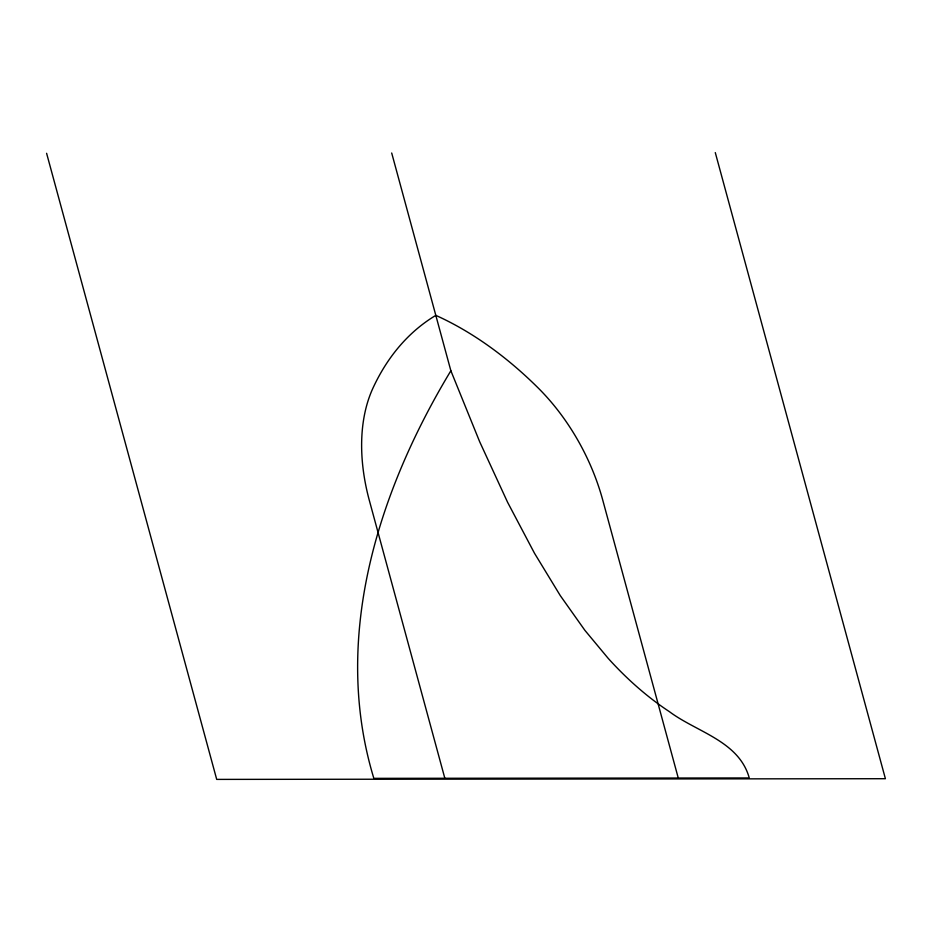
<?xml version="1.0" encoding="UTF-8"?>
<svg xmlns="http://www.w3.org/2000/svg" width="932" height="932" viewBox="0 0 932 932"><rect width="100%" height="100%" fill="white"/><g stroke="black" fill="none" stroke-linecap="round" stroke-linejoin="round"><path stroke-width="1.4" d="M450.867 370.761C377.903 491.607 331.303 638.42 373.837 778.348L749.258 777.952C738.994 741.033 696.763 732.144 669.421 711.675A271.631 175.065 62.8 0 1 608.188 658.353L584.877 630.323L560.272 595.595L534.479 553.224L507.579 502.255L479.677 441.756L450.867 370.761L391.696 152.999M715.287 152.603L885.4 778.709L216.702 779.397L46.6 153.302M678.263 778.022L602.783 500.228A169.694 109.359 62.8 0 0 538.067 387.863A339.388 218.729 62.8 0 0 435.815 315.365A339.388 218.729 62.8 0 0 372.998 388.027A169.694 109.359 62.8 0 0 369.352 500.472L444.832 778.267"/></g></svg>
